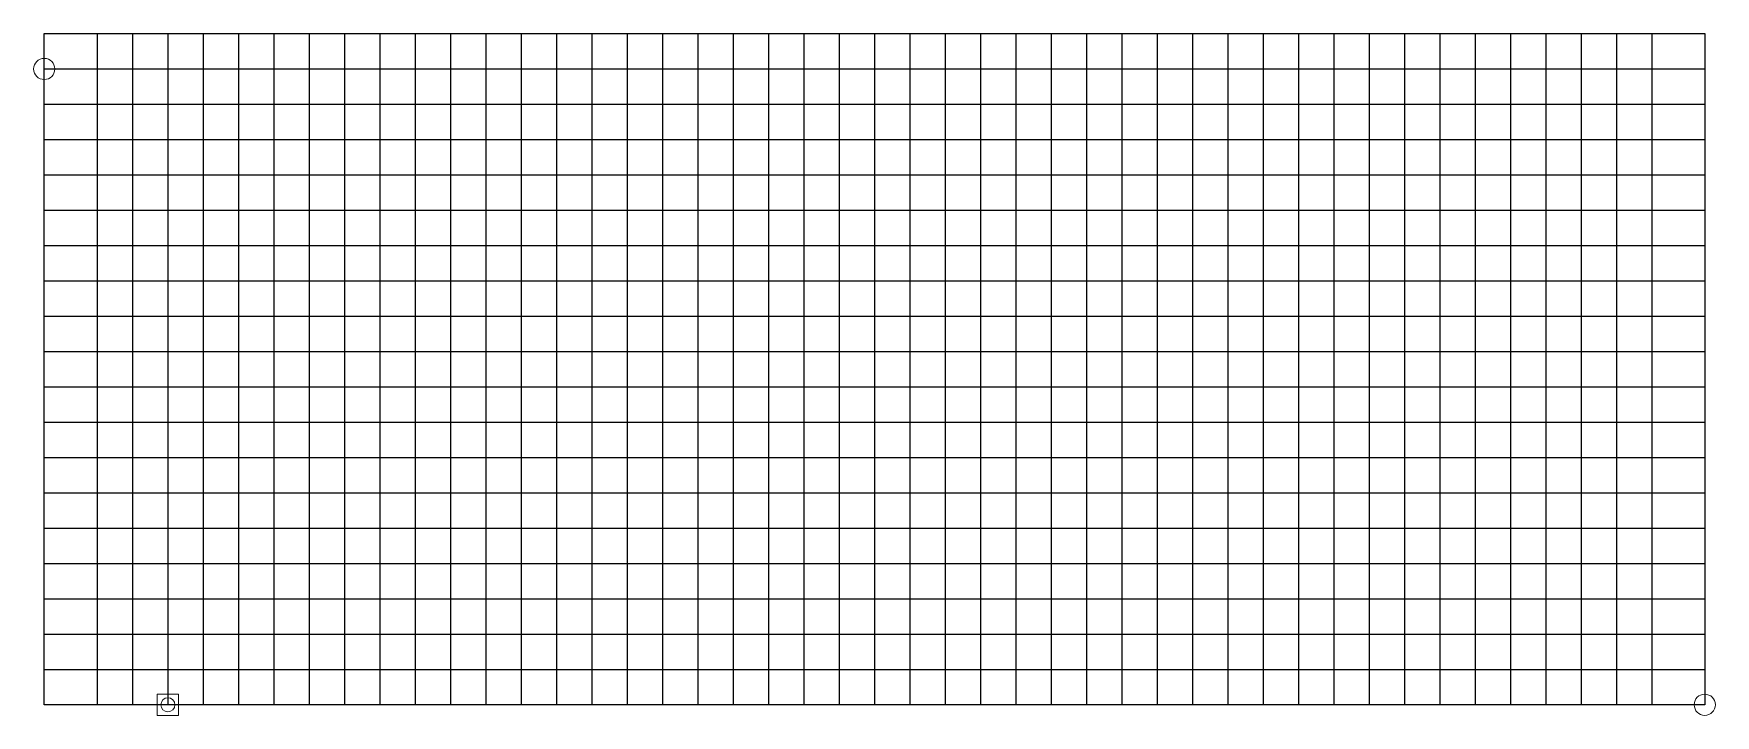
# Model space of a CAD drawing. Extents: x 2.3 to 26.1, y 0.8 to 10.5.
import ezdxf

# ---------------------------------------------------------------- set-up
doc = ezdxf.new("R2010")
doc.units = 0
doc.header["$LTSCALE"] = 0.01
doc.header["$MEASUREMENT"] = 0
doc.layers.get('0').update_dxf_attribs({"lineweight": 20})
doc.layers.get('Defpoints').update_dxf_attribs({"color": 111, "lineweight": 20})

msp = doc.modelspace()

# ---------------------------------------------------------------- linework, layer by layer
at = {"color": 0, "linetype": 'ByBlock', "lineweight": -2, "transparency": 16777216}
for points in [[(2.5, 1), (2.5, 10.5), (26, 10.5), (26, 1), (2.5, 1)], [(3.25, 10.5), (3.25, 1)], [(3.75, 10.5), (3.75, 1)], [(4.25, 10.5), (4.25, 1)], [(4.75, 10.5), (4.75, 1)], [(5.25, 10.5), (5.25, 1)], [(5.75, 10.5), (5.75, 1)], [(6.25, 10.5), (6.25, 1)], [(6.75, 10.5), (6.75, 1)], [(7.25, 10.5), (7.25, 1)], [(7.75, 10.5), (7.75, 1)], [(8.25, 10.5), (8.25, 1)], [(8.75, 10.5), (8.75, 1)], [(9.25, 10.5), (9.25, 1)], [(9.75, 10.5), (9.75, 1)], [(10.25, 10.5), (10.25, 1)], [(10.75, 10.5), (10.75, 1)], [(11.25, 10.5), (11.25, 1)], [(11.75, 10.5), (11.75, 1)], [(12.25, 10.5), (12.25, 1)], [(12.75, 10.5), (12.75, 1)], [(13.25, 10.5), (13.25, 1)], [(13.75, 10.5), (13.75, 1)], [(14.25, 10.5), (14.25, 1)], [(14.75, 10.5), (14.75, 1)], [(15.25, 10.5), (15.25, 1)], [(15.75, 10.5), (15.75, 1)], [(16.25, 10.5), (16.25, 1)], [(16.75, 10.5), (16.75, 1)], [(17.25, 10.5), (17.25, 1)], [(17.75, 10.5), (17.75, 1)], [(18.25, 10.5), (18.25, 1)], [(18.75, 10.5), (18.75, 1)], [(19.25, 10.5), (19.25, 1)], [(19.75, 10.5), (19.75, 1)], [(20.25, 10.5), (20.25, 1)], [(20.75, 10.5), (20.75, 1)], [(21.25, 10.5), (21.25, 1)], [(21.75, 10.5), (21.75, 1)], [(22.25, 10.5), (22.25, 1)], [(22.75, 10.5), (22.75, 1)], [(23.25, 10.5), (23.25, 1)], [(23.75, 10.5), (23.75, 1)], [(24.25, 10.5), (24.25, 1)], [(24.75, 10.5), (24.75, 1)], [(25.25, 10.5), (25.25, 1)], [(2.5, 10), (26, 10)], [(2.5, 9.5), (26, 9.5)], [(2.5, 9), (26, 9)], [(2.5, 8.5), (26, 8.5)], [(2.5, 8), (26, 8)], [(2.5, 7.5), (26, 7.5)], [(2.5, 7), (26, 7)], [(2.5, 6.5), (26, 6.5)], [(2.5, 6), (26, 6)], [(2.5, 5.5), (26, 5.5)], [(2.5, 5), (26, 5)], [(2.5, 4.5), (26, 4.5)], [(2.5, 4), (26, 4)], [(2.5, 3.5), (26, 3.5)], [(2.5, 3), (26, 3)], [(2.5, 2.5), (26, 2.5)], [(2.5, 2), (26, 2)], [(2.5, 1.5), (26, 1.5)]]:
    msp.add_lwpolyline(points, dxfattribs=at)
at = {"layer": 'Defpoints', "color": 1, "flags": 128}
msp.add_lwpolyline([(4.1, 0.85), (4.4, 0.85), (4.4, 1.15), (4.1, 1.15)], close=True, dxfattribs=at)
at = {"layer": 'Defpoints', "color": 1}
for centre, radius in [((2.5, 10), 0.15), ((4.25, 1), 0.1), ((26, 1), 0.15)]:
    msp.add_circle(centre, radius, dxfattribs=at)

doc.saveas('drawing.dxf')
